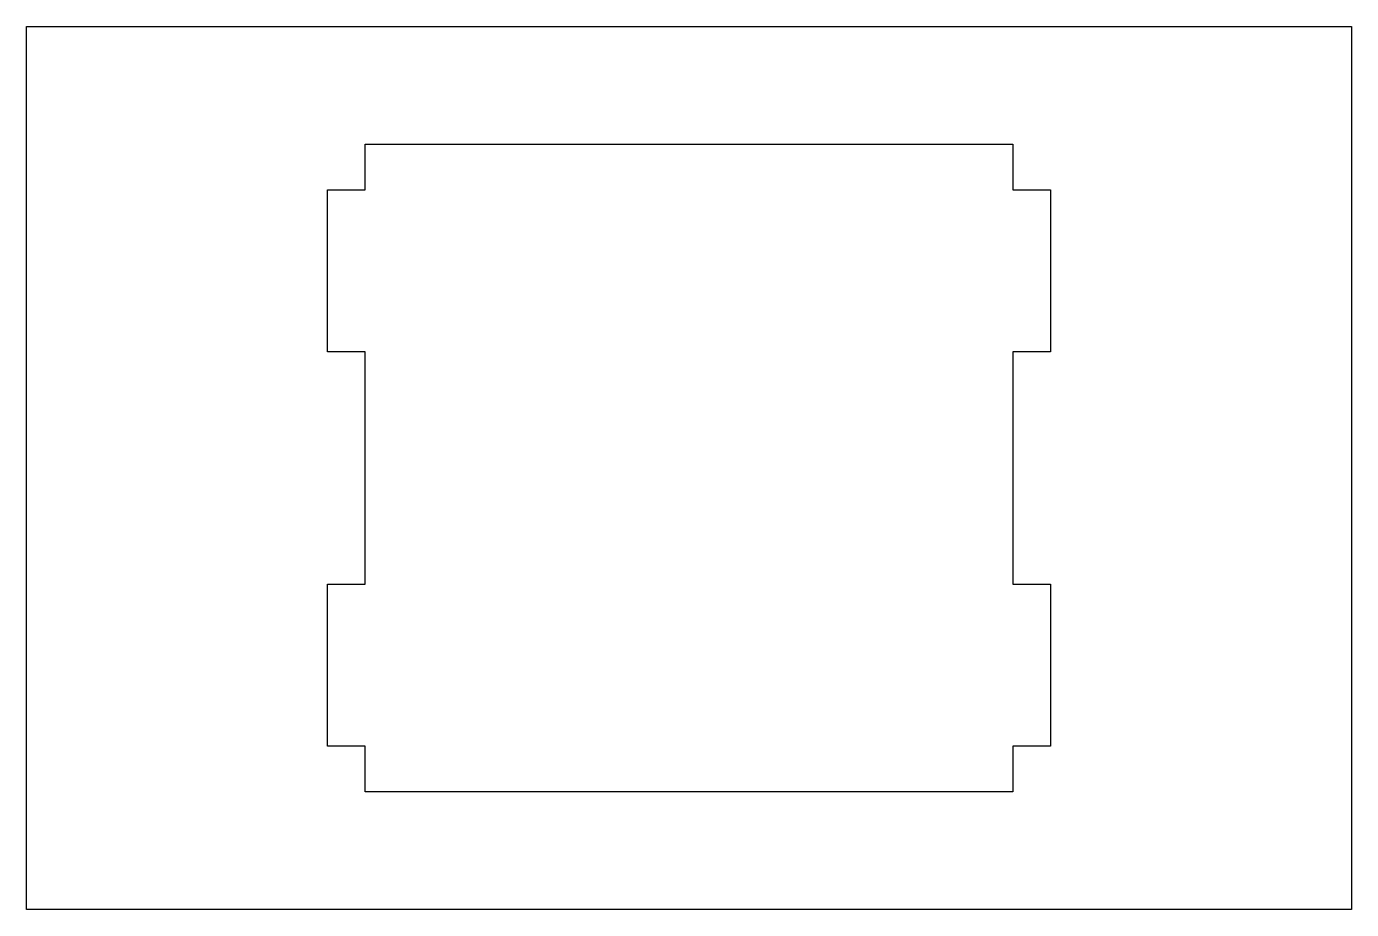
# Model space of a CAD drawing. Extents: x -47.6 to -19.1, y 0 to 19.1.
import ezdxf

# ---------------------------------------------------------------- set-up
doc = ezdxf.new("R2010")
doc.units = 0
doc.header["$MEASUREMENT"] = 0
doc.layers.get('0').update_dxf_attribs({"color": 1, "linetype": 'CONTINUOUS'})
doc.layers.add('1', color=18, linetype='CONTINUOUS')

msp = doc.modelspace()

# ---------------------------------------------------------------- linework, layer by layer
msp.add_lwpolyline([(-26.3525, 16.51), (-26.3525, 15.52956), (-25.5397, 15.52956), (-25.5397, 12.02944), (-26.3525, 12.02944), (-26.3525, 7.02056), (-25.5397, 7.02056), (-25.5397, 3.52044), (-26.3525, 3.52044), (-26.3525, 2.54), (-40.3225, 2.54), (-40.3225, 3.52044), (-41.1353, 3.52044), (-41.1353, 7.02056), (-40.3225, 7.02056), (-40.3225, 12.02944), (-41.1353, 12.02944), (-41.1353, 15.52956), (-40.3225, 15.52956), (-40.3225, 16.51)], close=True)
at = {"layer": '1'}
msp.add_lwpolyline([(-19.05, 0), (-47.625, 0), (-47.625, 19.05), (-19.05, 19.05)], close=True, dxfattribs=at)

doc.saveas('drawing.dxf')
